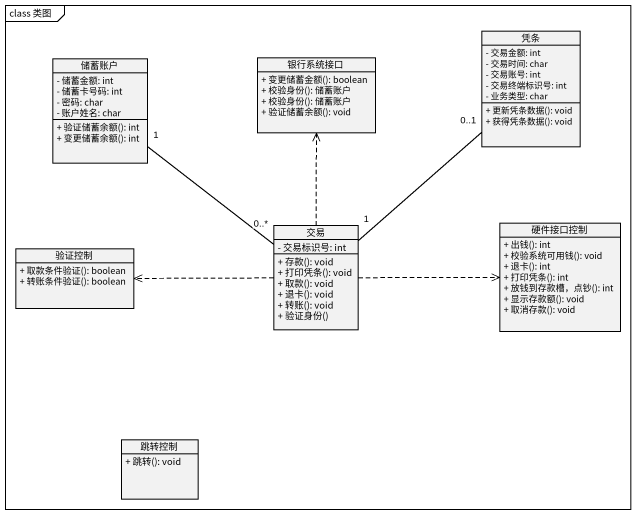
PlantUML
@startuml
mainframe class 类图
hide circle
hide empty members
skinparam classAttributeIconSize 0
class 凭条 {
  - 交易金额: int
  - 交易时间: char
  - 交易账号: int
  - 交易终端标识号: int
  - 业务类型: char
  + 更新凭条数据(): void
  + 获得凭条数据(): void
}
class 储蓄账户 {
  - 储蓄金额: int
  - 储蓄卡号码: int
  - 密码: char
  - 账户姓名: char
  + 验证储蓄余额(): int
  + 变更储蓄余额(): int
}
class 银行系统接口 {
  + 变更储蓄金额(): boolean
  + 校验身份(): 储蓄账户
  + 校验身份(): 储蓄账户
  + 验证储蓄余额(): void
}
class 交易 {
  - 交易标识号: int
  + 存款(): void
  + 打印凭条(): void
  + 取款(): void
  + 退卡(): void
  + 转账(): void
  + 验证身份()
}
class 硬件接口控制 {
  + 出钱(): int
  + 校验系统可用钱(): void
  + 退卡(): int
  + 打印凭条(): int
  + 放钱到存款槽，点钞(): int
  + 显示存款额(): void
  + 取消存款(): void
}
class 验证控制 {
  + 取款条件验证(): boolean
  + 转账条件验证(): boolean
}
class 跳转控制 {
  + 跳转(): void
}
储蓄账户 "1" -- "0..*" 交易
交易 "1" -up- "0..1" 凭条
交易 .up.> 银行系统接口
交易 .right.> 硬件接口控制
交易 .left.> 验证控制
@enduml
